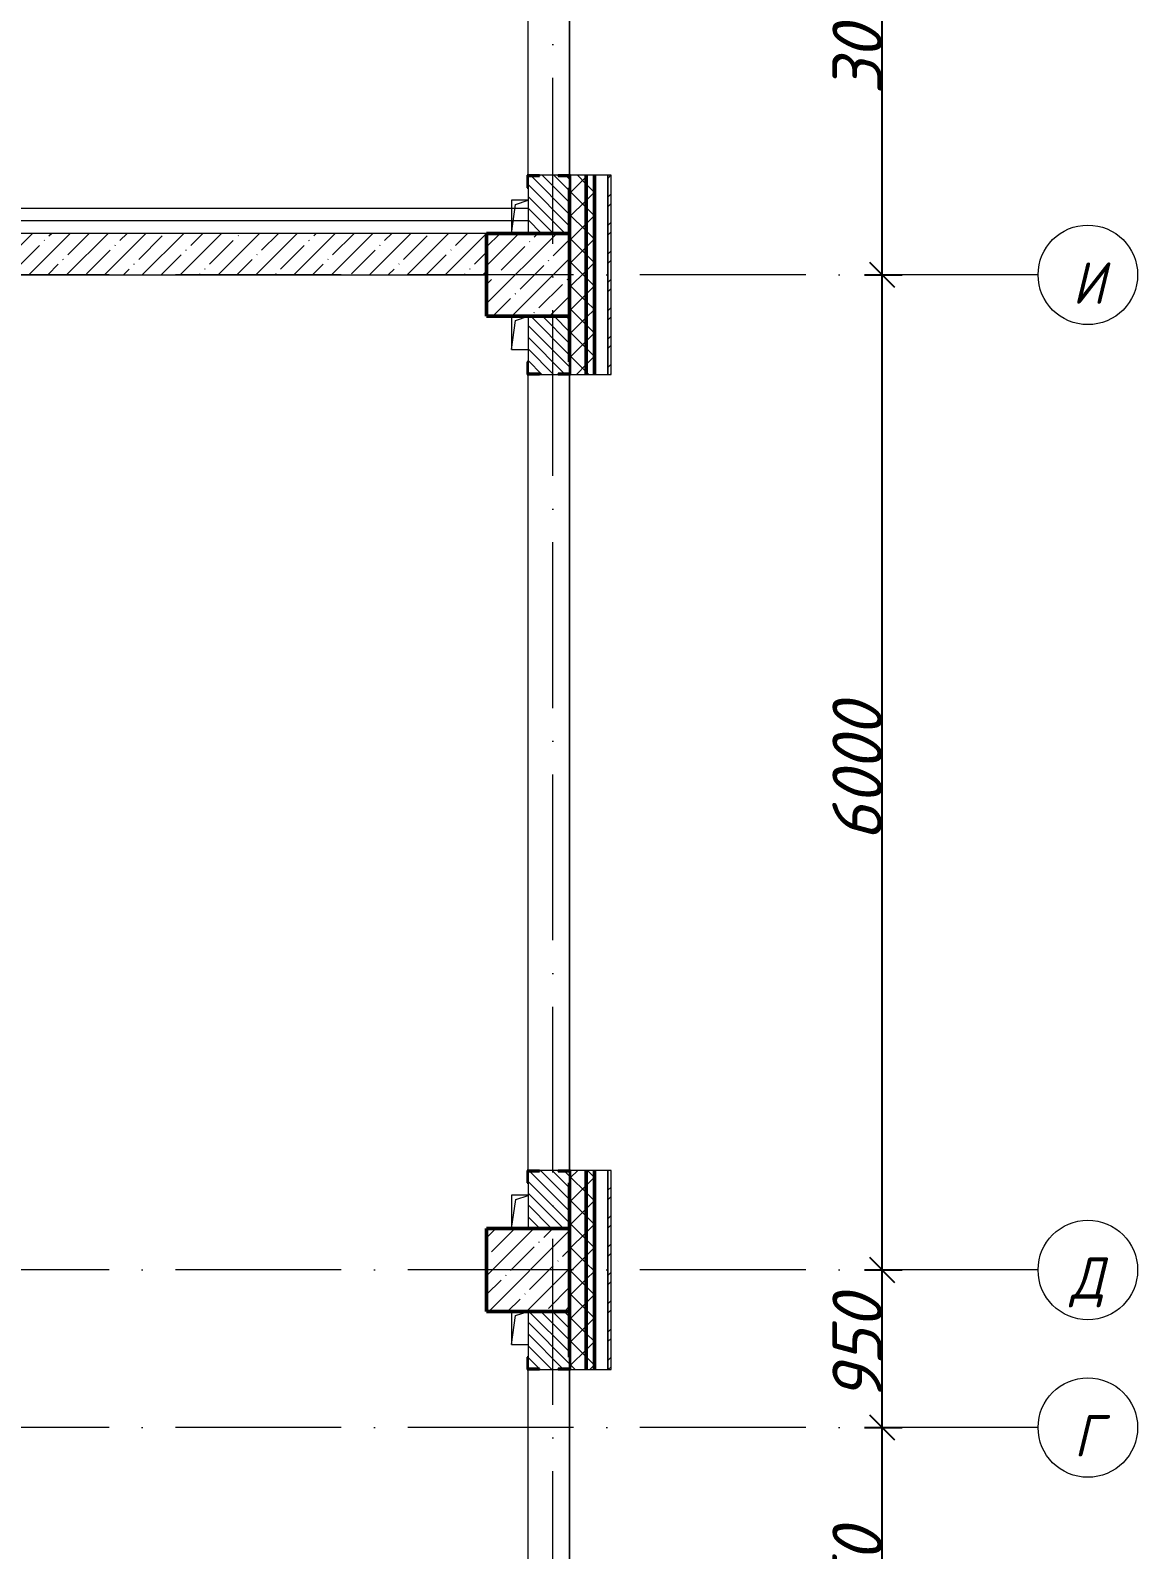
# Model space of a CAD drawing. Header units: millimetres. Extents: x -537608 to 253996, y -217170 to 186033.
# Drawn here: x -80685 to -74011, y 91829 to 100989 of the extents above; entities that cross this region are included whole.
import ezdxf

# ---------------------------------------------------------------- set-up
doc = ezdxf.new("R2010")
doc.units = ezdxf.units.MM
doc.linetypes.add('50_200_ШТРИХ_1Т_ш5_п1_п1_', pattern=[1400, 1000, -200, 0, -200])
for name, color, linetype, lineweight in [('A-____-____-DIMS', 7, 'Continuous', 9), ('A-DETL-____-OTLN-4', 7, 'Continuous', 18), ('A-GENM-____-MCUT', 7, 'Continuous', 25), ('A-GENM-____-OTLN', 7, 'Continuous', 9), ('A-GENM-____-OTLN-1', 7, 'Continuous', 25), ('A-WALL-____-MCUT-1', 7, 'Continuous', 9), ('A-WALL-____-MCUT-2', 7, 'Continuous', 50), ('A-WALL-____-MCUT-3', 7, 'Continuous', 9), ('A-WALL-____-OTLN', 7, 'Continuous', 9), ('A-WALL-____-PATT-1', 7, 'Continuous', 9), ('A-WALL-FNSH-MCUT-1', 7, 'Continuous', 9), ('S-COLS-____-MCUT', 7, 'Continuous', 50), ('S-COLS-____-OTLN', 7, 'Continuous', 9), ('S-GRID-____-IDEN', 7, 'Continuous', 9), ('S-GRID-____-OTLN-1', 7, '50_200_ШТРИХ_1Т_ш5_п1_п1_', 9)]:
    doc.layers.add(name, color=color, linetype=linetype, lineweight=lineweight)
doc.styles.add('ISOCPEUR_I', font='isocpeui.ttf', dxfattribs={"height": 300})
doc.dimstyles.new('ISO-2_5_0_9К_БОЛЬШОЙ_ОСИ', dxfattribs={"dimscale": 304.8, "dimtxt": 248.995294, "dimasz": 0.492126, "dimexe": 0.393701, "dimexo": 0, "dimgap": 0, "dimtad": 1, "dimdec": 0, "dimzin": 0, "dimdsep": 46, "dimtxsty": 'ISOCPEUR_I', "dimblk1": 'OBLIQUE', "dimblk2": 'OBLIQUE', "dimsah": 1, "dimcen": 0.09, "dimdle": 0.393701, "dimazin": 0, "dimtfac": 1, "dimtdec": 4, "dimtix": 1, "dimtmove": 0, "dimatfit": 3, "dimfxl": 1, "dimtvp": 1, "dimtolj": 1, "dimtzin": 0, "dimarcsym": 2})
pattern_1 = [(45, (-178684.97, 83184.24), (-70.71068, 70.71068), []), (135, (-178684.97, 83184.24), (-70.71068, -70.71068), [])]
pattern_2 = [(135, (-178684.97, 83184.237), (-35.35534, -35.35534), [])]

# ---------------------------------------------------------------- blocks, each defined once
blk = doc.blocks.new('BSC_Колонна _Прямоугольная - 500х500-V29-АР1_План отверстий 3 этажа в осях 1-64_А-ГГ')
at = {"layer": 'S-COLS-____-OTLN'}
h = blk.add_hatch(dxfattribs=at)
h.set_pattern_fill('FP_66', color=256, style=0, pattern_type=2)
h.set_pattern_definition([(45, (-101000, -16331.04), (-114.04925, 114.04925), []), (45, (-100885.95, -16331.04), (-114.04925, 114.04925), [201.613, -40.323, 3.353, -36.97])])
h.paths.add_polyline_path([(-250, -250), (250, -250), (250, 250), (-250, 250), (-250, -116.4)], flags=0)
at = {"layer": 'S-COLS-____-MCUT'}
for p, q in [((250, 250), (-250, 250)), ((-250, 250), (-250, -250)), ((250, -250), (250, 250)), ((-250, -250), (250, -250))]:
    blk.add_line(p, q, dxfattribs=at)
blk = doc.blocks.new('BSC_Колонна _Прямоугольная - 500х500-V80-АР1_План отверстий 3 этажа в осях 1-64_А-ГГ')
at = {"layer": 'S-COLS-____-OTLN'}
h = blk.add_hatch(dxfattribs=at)
h.set_pattern_fill('FP_117', color=256, style=0, pattern_type=2)
h.set_pattern_definition([(45, (-101000, -10331.04), (-114.04925, 114.04925), []), (45, (-100885.95, -10331.04), (-114.04925, 114.04925), [201.613, -40.323, 3.353, -36.97])])
h.paths.add_polyline_path([(-250, -250), (250, -250), (250, 250), (-250, 250), (-250, -136.7)], flags=0)
at = {"layer": 'S-COLS-____-MCUT'}
for p, q in [((250, 250), (-250, 250)), ((-250, 250), (-250, -250)), ((250, -250), (250, 250)), ((-250, -250), (250, -250))]:
    blk.add_line(p, q, dxfattribs=at)
blk = doc.blocks.new('Фахверк_СКБ_Уголок - 250_2700-27497298-АР1_План отверстий 3 этажа в осях 1-64_А-ГГ')
at = {"layer": 'A-GENM-____-MCUT'}
for p, q in [((200, 181), (125, 181)), ((125, 181), (125, 106)), ((125, 106), (131, 106)), ((131, 106), (131, 175)), ((131, 175), (200, 175)), ((200, 175), (200, 181)), ((131, -6), (125, -6)), ((125, -6), (125, -81)), ((125, -81), (200, -81)), ((131, -75), (131, -6)), ((200, -75), (131, -75)), ((200, -81), (200, -75))]:
    blk.add_line(p, q, dxfattribs=at)
blk = doc.blocks.new('AR_Отверстие прямоугольное _в плите_ - AR_Отверстие прямоугольное _в плите_-V178-АР1_План отверстий 3 этажа в осях 1-64_А-ГГ')
at = {"layer": 'A-GENM-____-OTLN'}
for p, q in [((-50, 100), (-50, -100)), ((-25, 75), (50, 100)), ((-50, -100), (-25, 75)), ((-50, -100), (50, -100))]:
    blk.add_line(p, q, dxfattribs=at)
blk = doc.blocks.new('AR_Отверстие прямоугольное _в плите_ - AR_Отверстие прямоугольное _в плите_-V179-АР1_План отверстий 3 этажа в осях 1-64_А-ГГ')
at = {"layer": 'A-GENM-____-OTLN'}
for p, q in [((50, 100), (-50, 100)), ((-50, 100), (-50, -100)), ((-25, 75), (50, 100)), ((-50, -100), (-25, 75))]:
    blk.add_line(p, q, dxfattribs=at)
blk = doc.blocks.new('AR_Отверстие прямоугольное _в плите_ - AR_Отверстие прямоугольное _в плите_-V182-АР1_План отверстий 3 этажа в осях 1-64_А-ГГ')
at = {"layer": 'A-GENM-____-OTLN'}
for p, q in [((49.2, 100), (-50, 100)), ((-50, 100), (-50, -100)), ((-25, 75), (49.2, 99.7)), ((-50, -100), (-25, 75)), ((-50, -100), (50, -100))]:
    blk.add_line(p, q, dxfattribs=at)
blk = doc.blocks.new('Ось сетки - Круг_Ø6_00__ISO-2_5_0_9K_-25732049-АР1_План отверстий 3 этажа в осях 1-64_А-ГГ')
at = {"layer": 'S-GRID-____-IDEN'}
blk.add_circle((0, 0), 3, dxfattribs=at)
blk = doc.blocks.new('_Oblique')
at = {"color": 0, "linetype": 'ByBlock', "lineweight": -2}
blk.add_line((-0.5, -0.5), (0.5, 0.5), dxfattribs=at)
blk = doc.blocks.new('*D1157')
at = {"layer": 'A-____-____-DIMS', "color": 0, "lineweight": -2, "transparency": 16777216}
for p, q in [((-75550.7, 90395.3), (-75550.7, 92685.3)), ((-75656.8, 92565.3), (-75430.7, 92565.3)), ((-75656.8, 90515.3), (-75430.7, 90515.3))]:
    blk.add_line(p, q, dxfattribs=at)
at = {"layer": 'Defpoints', "color": 0, "transparency": 16777216}
for p in [(-75656.8, 92565.3), (-75550.7, 92565.3), (-75656.8, 90515.3)]:
    blk.add_point(p, dxfattribs=at)
at = {"layer": 'A-____-____-DIMS', "color": 0, "lineweight": -2, "transparency": 16777216, "xscale": 150, "yscale": 150, "zscale": 150}
for p, rotation in [((-75550.7, 92565.3), 90), ((-75550.7, 90515.3), 270)]:
    blk.add_blockref('_Oblique', p, dxfattribs=dict(at, rotation=rotation))
at = {"layer": 'A-____-____-DIMS', "color": 0, "transparency": 16777216, "insert": (-75700.7, 91540.3), "char_height": 300, "width": 758.478, "attachment_point": 5, "rotation": 90, "style": 'ISOCPEUR_I'}
blk.add_mtext('\\A1;2050', dxfattribs=at)
blk = doc.blocks.new('*D1158')
at = {"layer": 'A-____-____-DIMS', "color": 0, "lineweight": -2, "transparency": 16777216}
for p, q in [((-75550.7, 92445.3), (-75550.7, 93635.3)), ((-75656.8, 93515.3), (-75430.7, 93515.3)), ((-75656.8, 92565.3), (-75430.7, 92565.3))]:
    blk.add_line(p, q, dxfattribs=at)
at = {"layer": 'Defpoints', "color": 0, "transparency": 16777216}
for p in [(-75656.8, 93515.3), (-75550.7, 93515.3), (-75656.8, 92565.3)]:
    blk.add_point(p, dxfattribs=at)
at = {"layer": 'A-____-____-DIMS', "color": 0, "lineweight": -2, "transparency": 16777216, "xscale": 150, "yscale": 150, "zscale": 150}
for p, rotation in [((-75550.7, 93515.3), 90), ((-75550.7, 92565.3), 270)]:
    blk.add_blockref('_Oblique', p, dxfattribs=dict(at, rotation=rotation))
at = {"layer": 'A-____-____-DIMS', "color": 0, "transparency": 16777216, "insert": (-75700.7, 93040.3), "char_height": 300, "width": 568.858, "attachment_point": 5, "rotation": 90, "style": 'ISOCPEUR_I'}
blk.add_mtext('\\A1;950', dxfattribs=at)
blk = doc.blocks.new('*D1159')
at = {"layer": 'A-____-____-DIMS', "color": 0, "lineweight": -2, "transparency": 16777216}
for p, q in [((-75550.7, 93395.3), (-75550.7, 99635.3)), ((-75656.8, 99515.3), (-75430.7, 99515.3)), ((-75656.8, 93515.3), (-75430.7, 93515.3))]:
    blk.add_line(p, q, dxfattribs=at)
at = {"layer": 'Defpoints', "color": 0, "transparency": 16777216}
for p in [(-75656.8, 99515.3), (-75550.7, 99515.3), (-75656.8, 93515.3)]:
    blk.add_point(p, dxfattribs=at)
at = {"layer": 'A-____-____-DIMS', "color": 0, "lineweight": -2, "transparency": 16777216, "xscale": 150, "yscale": 150, "zscale": 150}
for p, rotation in [((-75550.7, 99515.3), 90), ((-75550.7, 93515.3), 270)]:
    blk.add_blockref('_Oblique', p, dxfattribs=dict(at, rotation=rotation))
at = {"layer": 'A-____-____-DIMS', "color": 0, "transparency": 16777216, "insert": (-75700.7, 96515.3), "char_height": 300, "width": 758.478, "attachment_point": 5, "rotation": 90, "style": 'ISOCPEUR_I'}
blk.add_mtext('\\A1;6000', dxfattribs=at)
blk = doc.blocks.new('*D1160')
at = {"layer": 'A-____-____-DIMS', "color": 0, "lineweight": -2, "transparency": 16777216}
for p, q in [((-75550.7, 99395.3), (-75550.7, 102635.3)), ((-75656.8, 102515.3), (-75430.7, 102515.3)), ((-75656.8, 99515.3), (-75430.7, 99515.3))]:
    blk.add_line(p, q, dxfattribs=at)
at = {"layer": 'Defpoints', "color": 0, "transparency": 16777216}
for p in [(-75656.8, 102515.3), (-75550.7, 102515.3), (-75656.8, 99515.3)]:
    blk.add_point(p, dxfattribs=at)
at = {"layer": 'A-____-____-DIMS', "color": 0, "lineweight": -2, "transparency": 16777216, "xscale": 150, "yscale": 150, "zscale": 150}
for p, rotation in [((-75550.7, 102515.3), 90), ((-75550.7, 99515.3), 270)]:
    blk.add_blockref('_Oblique', p, dxfattribs=dict(at, rotation=rotation))
at = {"layer": 'A-____-____-DIMS', "color": 0, "transparency": 16777216, "insert": (-75700.7, 101015.3), "char_height": 300, "width": 758.478, "attachment_point": 5, "rotation": 90, "style": 'ISOCPEUR_I'}
blk.add_mtext('\\A1;3000', dxfattribs=at)

msp = doc.modelspace()

# ---------------------------------------------------------------- hatches: boundary and pattern name
at = {"layer": 'A-WALL-____-PATT-1'}
h = msp.add_hatch(dxfattribs=at)
h.set_pattern_fill('FP_1', color=256, style=0, pattern_type=2)
h.set_pattern_definition(pattern_1)
h.paths.add_polyline_path([(-77334.9702, 81165.2788), (-77334.9702, 82115.2788), (-77428.9702, 82115.2788), (-77428.9702, 82040.2788), (-77434.9702, 82040.2788), (-77434.9702, 81165.2788)], flags=0)
h.paths.add_polyline_path([(-77428.9702, 83915.2788), (-77334.9702, 83915.2788), (-77334.9702, 85115.2788), (-77428.9702, 85115.2788), (-77428.9702, 85040.2788), (-77434.9702, 85040.2788), (-77434.9702, 83990.2788), (-77428.9702, 83990.2788), (-77428.9702, 83918.2901)], flags=0)
h.paths.add_polyline_path([(-77334.9702, 86915.2788), (-77334.9702, 88115.2788), (-77428.9702, 88115.2788), (-77428.9702, 88040.2788), (-77434.9702, 88040.2788), (-77434.9702, 86990.2788), (-77428.9702, 86990.2788), (-77428.9702, 86915.2788)], flags=0)
h.paths.add_polyline_path([(-77334.9702, 89915.2788), (-77334.9702, 91115.2788), (-77428.9702, 91115.2788), (-77428.9702, 91040.2788), (-77434.9702, 91040.2788), (-77434.9702, 89990.2788), (-77428.9702, 89990.2788), (-77428.9702, 89915.2788)], flags=0)
h.paths.add_polyline_path([(-77428.9702, 92915.2788), (-77334.9702, 92915.2788), (-77334.9702, 94115.2788), (-77428.9702, 94115.2788), (-77428.9702, 94040.2788), (-77434.9702, 94040.2788), (-77434.9702, 92990.2788), (-77428.9702, 92990.2788), (-77428.9702, 92921.2788)], flags=0)
h.paths.add_polyline_path([(-77428.9702, 98915.2788), (-77334.9702, 98915.2788), (-77334.9702, 100115.2788), (-77428.9702, 100115.2788), (-77428.9702, 100040.2788), (-77434.9702, 100040.2788), (-77434.9702, 98990.2788), (-77428.9702, 98990.2788), (-77428.9702, 98921.2788)], flags=0)
h.paths.add_polyline_path([(-77428.9702, 101915.2788), (-77334.9702, 101915.2788), (-77334.9702, 103115.2788), (-77428.9702, 103115.2788), (-77428.9702, 103040.2788), (-77434.9702, 103040.2788), (-77434.9702, 101990.2788), (-77428.9702, 101990.2788), (-77428.9702, 101921.2788)], flags=0)
h.paths.add_polyline_path([(-77334.9702, 104915.2788), (-77334.9702, 106115.2788), (-77428.9702, 106115.2788), (-77428.9702, 106040.2788), (-77434.9702, 106040.2788), (-77434.9702, 104990.2788), (-77428.9702, 104990.2788), (-77428.9702, 104915.2788)], flags=0)
h.paths.add_polyline_path([(-77428.9702, 107915.2788), (-77334.9702, 107915.2788), (-77334.9702, 109115.2788), (-77428.9702, 109115.2788), (-77428.9702, 109040.2788), (-77434.9702, 109040.2788), (-77434.9702, 107990.2788), (-77428.9702, 107990.2788), (-77428.9702, 107921.2788)], flags=0)
h.paths.add_polyline_path([(-77334.9702, 110915.2788), (-77334.9702, 112115.2788), (-77428.9702, 112115.2788), (-77428.9702, 112040.2788), (-77434.9702, 112040.2788), (-77434.9702, 110990.2788), (-77428.9702, 110990.2788), (-77428.9702, 110915.2788)], flags=0)
h.paths.add_polyline_path([(-77334.9702, 116915.2788), (-77334.9702, 118115.2788), (-77428.9702, 118115.2788), (-77428.9702, 118040.2788), (-77434.9702, 118040.2788), (-77434.9702, 116990.2788), (-77428.9702, 116990.2788), (-77428.9702, 116915.2788)], flags=0)
h.paths.add_polyline_path([(-77428.9702, 119915.2788), (-77334.9702, 119915.2788), (-77334.9702, 121115.2788), (-77428.9702, 121115.2788), (-77428.9702, 121040.2788), (-77434.9702, 121040.2788), (-77434.9702, 119990.2788), (-77428.9702, 119990.2788), (-77428.9702, 119921.2788)], flags=0)
h.paths.add_polyline_path([(-77334.9702, 122915.2788), (-77334.9702, 124115.2788), (-77428.9702, 124115.2788), (-77428.9702, 124040.2788), (-77434.9702, 124040.2788), (-77434.9702, 122990.2788), (-77428.9702, 122990.2788), (-77428.9702, 122915.2788)], flags=0)
h.paths.add_polyline_path([(-77334.9702, 128915.2788), (-77334.9702, 129980.2788), (-77434.9702, 129980.2788), (-77434.9702, 128990.2788), (-77428.9702, 128990.2788), (-77428.9702, 128915.2788)], flags=0)
h = msp.add_hatch(dxfattribs=at)
h.set_pattern_fill('FP_1', color=256, style=0, pattern_type=2)
h.set_pattern_definition(pattern_1)
h.paths.add_polyline_path([(-77334.9702, 81115.2788), (-77284.9702, 81115.2788), (-77284.9702, 82115.2788), (-77334.9702, 82115.2788), (-77334.9702, 81165.2788)], flags=0)
h.paths.add_polyline_path([(-77334.9702, 83915.2788), (-77284.9702, 83915.2788), (-77284.9702, 85115.2788), (-77334.9702, 85115.2788), (-77334.9702, 83918.2901)], flags=0)
h.paths.add_polyline_path([(-77284.9702, 86915.2788), (-77284.9702, 88115.2788), (-77334.9702, 88115.2788), (-77334.9702, 86915.2788)], flags=0)
h.paths.add_polyline_path([(-77284.9702, 89915.2788), (-77284.9702, 91115.2788), (-77334.9702, 91115.2788), (-77334.9702, 89915.2788)], flags=0)
h.paths.add_polyline_path([(-77334.9702, 92915.2788), (-77284.9702, 92915.2788), (-77284.9702, 94115.2788), (-77334.9702, 94115.2788), (-77334.9702, 93378.6243)], flags=0)
h.paths.add_polyline_path([(-77334.9702, 98915.2788), (-77284.9702, 98915.2788), (-77284.9702, 100115.2788), (-77334.9702, 100115.2788), (-77334.9702, 99398.8369)], flags=0)
h.paths.add_polyline_path([(-77284.9702, 101915.2788), (-77284.9702, 103115.2788), (-77334.9702, 103115.2788), (-77334.9702, 101915.2788)], flags=0)
h.paths.add_polyline_path([(-77284.9702, 104915.2788), (-77284.9702, 106115.2788), (-77334.9702, 106115.2788), (-77334.9702, 104915.2788)], flags=0)
h.paths.add_polyline_path([(-77334.9702, 107915.2788), (-77284.9702, 107915.2788), (-77284.9702, 109115.2788), (-77334.9702, 109115.2788), (-77334.9702, 107999.1407)], flags=0)
h.paths.add_polyline_path([(-77334.9702, 110915.2788), (-77284.9702, 110915.2788), (-77284.9702, 112115.2788), (-77334.9702, 112115.2788), (-77334.9702, 111439.2622)], flags=0)
h.paths.add_polyline_path([(-77334.9702, 116915.2788), (-77284.9702, 116915.2788), (-77284.9702, 118115.2788), (-77334.9702, 118115.2788), (-77334.9702, 117459.4748)], flags=0)
h.paths.add_polyline_path([(-77284.9702, 119915.2788), (-77284.9702, 121115.2788), (-77334.9702, 121115.2788), (-77334.9702, 119915.2788)], flags=0)
h.paths.add_polyline_path([(-77334.9702, 122915.2788), (-77284.9702, 122915.2788), (-77284.9702, 124115.2788), (-77334.9702, 124115.2788), (-77334.9702, 123479.6874)], flags=0)
h.paths.add_polyline_path([(-77334.9702, 128915.2788), (-77284.9702, 128915.2788), (-77284.9702, 129980.2788), (-77334.9702, 129980.2788), (-77334.9702, 129499.9001)], flags=0)
h = msp.add_hatch(dxfattribs=at)
h.set_pattern_fill('FP_3', color=256, style=0, pattern_type=2)
h.set_pattern_definition([(45, (-178684.97, 83184.24), (-85.53659, 85.53659), []), (45, (-178627.95, 83184.24), (-85.53659, 85.53659), [])])
h.paths.add_polyline_path([(-77204.9702, 81015.2788), (-77184.9702, 81015.2788), (-77184.9702, 82115.2788), (-77204.9702, 82115.2788), (-77204.9702, 81035.2788)], flags=0)
h.paths.add_polyline_path([(-77184.9702, 83915.2788), (-77184.9702, 85115.2788), (-77204.9702, 85115.2788), (-77204.9702, 83915.2788)], flags=0)
h.paths.add_polyline_path([(-77204.9702, 86915.2788), (-77184.9702, 86915.2788), (-77184.9702, 88115.2788), (-77204.9702, 88115.2788), (-77204.9702, 87358.4116)], flags=0)
h.paths.add_polyline_path([(-77204.9702, 89915.2788), (-77184.9702, 89915.2788), (-77184.9702, 91115.2788), (-77204.9702, 91115.2788), (-77204.9702, 89938.5028)], flags=0)
h.paths.add_polyline_path([(-77184.9702, 92915.2788), (-77184.9702, 94115.2788), (-77204.9702, 94115.2788), (-77204.9702, 92915.2788)], flags=0)
h.paths.add_polyline_path([(-77184.9702, 98915.2788), (-77184.9702, 100115.2788), (-77204.9702, 100115.2788), (-77204.9702, 98915.2788)], flags=0)
h.paths.add_polyline_path([(-77184.9702, 101915.2788), (-77184.9702, 103115.2788), (-77204.9702, 103115.2788), (-77204.9702, 101915.2788)], flags=0)
h.paths.add_polyline_path([(-77184.9702, 104915.2788), (-77184.9702, 106115.2788), (-77204.9702, 106115.2788), (-77204.9702, 104915.2788)], flags=0)
h.paths.add_polyline_path([(-77204.9702, 107915.2788), (-77184.9702, 107915.2788), (-77184.9702, 109115.2788), (-77204.9702, 109115.2788), (-77204.9702, 107999.1407)], flags=0)
h.paths.add_polyline_path([(-77184.9702, 110915.2788), (-77184.9702, 112115.2788), (-77204.9702, 112115.2788), (-77204.9702, 110915.2788)], flags=0)
h.paths.add_polyline_path([(-77184.9702, 116915.2788), (-77184.9702, 118115.2788), (-77204.9702, 118115.2788), (-77204.9702, 116915.2788)], flags=0)
h.paths.add_polyline_path([(-77204.9702, 119915.2788), (-77184.9702, 119915.2788), (-77184.9702, 121115.2788), (-77204.9702, 121115.2788), (-77204.9702, 120039.5659)], flags=0)
h.paths.add_polyline_path([(-77184.9702, 122915.2788), (-77184.9702, 124115.2788), (-77204.9702, 124115.2788), (-77204.9702, 122915.2788)], flags=0)
h.paths.add_polyline_path([(-77184.9702, 128915.2788), (-77184.9702, 129980.2788), (-77204.9702, 129980.2788), (-77204.9702, 128915.2788)], flags=0)
h = msp.add_hatch(dxfattribs=at)
h.set_pattern_fill('FP_6', color=256, style=0, pattern_type=2)
h.set_pattern_definition(pattern_2)
h.paths.add_polyline_path([(-77503.9702, 99765.2788), (-77434.9702, 99765.2788), (-77434.9702, 100109.2788), (-77503.9702, 100109.2788), (-77503.9702, 100115.2788), (-77615.9702, 100115.2788), (-77615.9702, 100109.2788), (-77684.9702, 100109.2788), (-77684.9702, 99765.2788)], flags=0)
h.paths.add_polyline_path([(-77503.9702, 101915.2788), (-77503.9702, 101921.2788), (-77434.9702, 101921.2788), (-77434.9702, 102265.2788), (-77684.9702, 102265.2788), (-77684.9702, 101921.2788), (-77615.9702, 101921.2788), (-77615.9702, 101915.2788)], flags=0)
h = msp.add_hatch(dxfattribs=at)
h.set_pattern_fill('FP_38', color=256, style=0, pattern_type=2)
h.set_pattern_definition([(45, (-178684.97, 83184.24), (-114.04925, 114.04925), []), (45, (-178570.92, 83184.24), (-114.04925, 114.04925), [201.612, -40.322, 3.353, -36.97])])
h.paths.add_polyline_path([(-77934.9702, 99515.2788), (-77934.9702, 99765.2788), (-84934.9702, 99765.2788), (-84934.9702, 99515.2788), (-77953.1827, 99515.2788)], flags=0)
h = msp.add_hatch(dxfattribs=at)
h.set_pattern_fill('FP_6', color=256, style=0, pattern_type=2)
h.set_pattern_definition(pattern_2)
h.paths.add_polyline_path([(-77434.9702, 93765.2788), (-77434.9702, 94109.2788), (-77503.9702, 94109.2788), (-77503.9702, 94115.2788), (-77615.9702, 94115.2788), (-77615.9702, 94109.2788), (-77684.9702, 94109.2788), (-77684.9702, 93765.2788), (-77503.9702, 93765.2788)], flags=0)
h.paths.add_polyline_path([(-77503.9702, 98915.2788), (-77503.9702, 98921.2788), (-77434.9702, 98921.2788), (-77434.9702, 99265.2788), (-77684.9702, 99265.2788), (-77684.9702, 98921.2788), (-77615.9702, 98921.2788), (-77615.9702, 98915.2788)], flags=0)
h = msp.add_hatch(dxfattribs=at)
h.set_pattern_fill('FP_6', color=256, style=0, pattern_type=2)
h.set_pattern_definition(pattern_2)
h.paths.add_polyline_path([(-77684.9702, 90765.2788), (-77434.9702, 90765.2788), (-77434.9702, 91109.2788), (-77503.9702, 91109.2788), (-77503.9702, 91115.2788), (-77615.9702, 91115.2788), (-77615.9702, 91109.2788), (-77684.9702, 91109.2788), (-77684.9702, 90798.5331)], flags=0)
h.paths.add_polyline_path([(-77503.9702, 92915.2788), (-77503.9702, 92921.2788), (-77434.9702, 92921.2788), (-77434.9702, 93265.2788), (-77684.9702, 93265.2788), (-77684.9702, 92921.2788), (-77615.9702, 92921.2788), (-77615.9702, 92915.2788)], flags=0)

# ---------------------------------------------------------------- linework, layer by layer
at = {"layer": 'A-DETL-____-OTLN-4'}
for p, q in [((-77684.9702, 99915.2788), (-85234.9702, 99915.2788)), ((-77684.9702, 99840.2788), (-85234.9702, 99840.2788))]:
    msp.add_line(p, q, dxfattribs=at)
at = {"layer": 'A-WALL-____-MCUT-1'}
for p, q in [((-77934.9702, 99765.2788), (-84934.9702, 99765.2788)), ((-84934.9702, 99515.2788), (-77934.9702, 99515.2788))]:
    msp.add_line(p, q, dxfattribs=at)
at = {"layer": 'A-WALL-____-MCUT-2'}
for p, q in [((-77434.9702, 100040.2788), (-77434.9702, 99765.2788)), ((-77334.9702, 98915.2788), (-77334.9702, 100115.2788)), ((-77284.9702, 98915.2788), (-77284.9702, 100115.2788)), ((-77434.9702, 99265.2788), (-77434.9702, 98990.2788)), ((-77334.9702, 92915.2788), (-77334.9702, 94115.2788)), ((-77284.9702, 92915.2788), (-77284.9702, 94115.2788)), ((-77434.9702, 93765.2788), (-77434.9702, 94040.2788)), ((-77434.9702, 93265.2788), (-77434.9702, 92990.2788))]:
    msp.add_line(p, q, dxfattribs=at)
at = {"layer": 'A-WALL-____-MCUT-3'}
for p, q in [((-77684.9702, 100040.2788), (-77684.9702, 99765.2788)), ((-77503.9702, 100115.2788), (-77615.9702, 100115.2788)), ((-77204.9702, 100115.2788), (-77428.9702, 100115.2788)), ((-77204.9702, 98915.2788), (-77204.9702, 100115.2788)), ((-77684.9702, 99265.2788), (-77684.9702, 98990.2788)), ((-77615.9702, 98915.2788), (-77503.9702, 98915.2788)), ((-77428.9702, 98915.2788), (-77204.9702, 98915.2788)), ((-77503.9702, 94115.2788), (-77615.9702, 94115.2788)), ((-77204.9702, 94115.2788), (-77428.9702, 94115.2788)), ((-77204.9702, 92915.2788), (-77204.9702, 94115.2788)), ((-77684.9702, 94040.2788), (-77684.9702, 93765.2788)), ((-77684.9702, 93265.2788), (-77684.9702, 92990.2788)), ((-77615.9702, 92915.2788), (-77503.9702, 92915.2788)), ((-77428.9702, 92915.2788), (-77204.9702, 92915.2788))]:
    msp.add_line(p, q, dxfattribs=at)
at = {"layer": 'A-WALL-____-OTLN'}
for p, q in [((-77684.9702, 100115.2788), (-77684.9702, 101915.2788)), ((-77434.9702, 100115.2788), (-77434.9702, 101915.2788)), ((-77434.9702, 101915.2788), (-77434.9702, 100115.2788)), ((-77684.9702, 94115.2788), (-77684.9702, 98915.2788)), ((-77434.9702, 94115.2788), (-77434.9702, 98915.2788)), ((-77434.9702, 98915.2788), (-77434.9702, 94115.2788)), ((-77684.9702, 91115.2788), (-77684.9702, 92915.2788)), ((-77434.9702, 91115.2788), (-77434.9702, 92915.2788)), ((-77434.9702, 92915.2788), (-77434.9702, 91115.2788))]:
    msp.add_line(p, q, dxfattribs=at)
at = {"layer": 'A-WALL-FNSH-MCUT-1'}
for p, q in [((-77184.9702, 100115.2788), (-77204.9702, 100115.2788)), ((-77204.9702, 100115.2788), (-77204.9702, 98915.2788)), ((-77184.9702, 98915.2788), (-77184.9702, 100115.2788)), ((-77204.9702, 98915.2788), (-77184.9702, 98915.2788)), ((-77184.9702, 94115.2788), (-77204.9702, 94115.2788)), ((-77204.9702, 94115.2788), (-77204.9702, 92915.2788)), ((-77184.9702, 92915.2788), (-77184.9702, 94115.2788)), ((-77204.9702, 92915.2788), (-77184.9702, 92915.2788))]:
    msp.add_line(p, q, dxfattribs=at)
at = {"layer": 'S-GRID-____-OTLN-1'}
for p, q in [((-77534.9702, 78701.6305), (-77534.9702, 133065.1964)), ((-74610.5636, 99515.2788), (-111358.1997, 99515.2788)), ((-74610.5636, 93515.2788), (-85663.7058, 93515.2788)), ((-74610.5636, 92565.2788), (-183114.8259, 92565.2788))]:
    msp.add_line(p, q, dxfattribs=at)

# ---------------------------------------------------------------- block references
at = {"layer": 'A-GENM-____-OTLN'}
for name, p in [('AR_Отверстие прямоугольное _в плите_ - AR_Отверстие прямоугольное _в плите_-V179-АР1_План отверстий 3 этажа в осях 1-64_А-ГГ', (-77734.9702, 99865.2788)), ('AR_Отверстие прямоугольное _в плите_ - AR_Отверстие прямоугольное _в плите_-V178-АР1_План отверстий 3 этажа в осях 1-64_А-ГГ', (-77734.9702, 99165.2788)), ('AR_Отверстие прямоугольное _в плите_ - AR_Отверстие прямоугольное _в плите_-V178-АР1_План отверстий 3 этажа в осях 1-64_А-ГГ', (-77734.9702, 93165.2788))]:
    msp.add_blockref(name, p, dxfattribs=at)
at = {"layer": 'A-GENM-____-OTLN', "rotation": 359.7830200212787}
msp.add_blockref('AR_Отверстие прямоугольное _в плите_ - AR_Отверстие прямоугольное _в плите_-V182-АР1_План отверстий 3 этажа в осях 1-64_А-ГГ', (-77734.5911, 93865.4674), dxfattribs=at)
at = {"layer": 'A-GENM-____-OTLN-1'}
for p, rotation in [((-77609.9702, 100240.2788), 269.9999999999999), ((-77509.9702, 98790.2788), 89.9999999999999), ((-77609.9702, 94240.2788), 269.9999999999999), ((-77509.9702, 92790.2788), 89.9999999999999)]:
    msp.add_blockref('Фахверк_СКБ_Уголок - 250_2700-27497298-АР1_План отверстий 3 этажа в осях 1-64_А-ГГ', p, dxfattribs=dict(at, rotation=rotation))
at = {"layer": 'S-COLS-____-OTLN'}
for name, p in [('BSC_Колонна _Прямоугольная - 500х500-V29-АР1_План отверстий 3 этажа в осях 1-64_А-ГГ', (-77684.9702, 99515.2788)), ('BSC_Колонна _Прямоугольная - 500х500-V80-АР1_План отверстий 3 этажа в осях 1-64_А-ГГ', (-77684.9702, 93515.2788))]:
    msp.add_blockref(name, p, dxfattribs=at)
at = {"layer": 'S-GRID-____-IDEN', "xscale": 99.99999999999993, "yscale": 99.99999999999993, "zscale": 99.99999999999993, "rotation": 89.99999999999982}
for p in [(-74310.5636, 99515.2788), (-74310.5636, 93515.2788), (-74310.5636, 92565.2788)]:
    msp.add_blockref('Ось сетки - Круг_Ø6_00__ISO-2_5_0_9K_-25732049-АР1_План отверстий 3 этажа в осях 1-64_А-ГГ', p, dxfattribs=at)

# ---------------------------------------------------------------- texts
at = {"layer": 'S-GRID-____-IDEN', "char_height": 250, "attachment_point": 1, "style": 'ISOCPEUR_I'}
for s, insert, width in [('\\fISOCPEUR|b0|i1|c204|p34|;\\W.9;И', (-74403.3841, 99591.3547), 223.670812), ('\\fISOCPEUR|b0|i1|c204|p34|;\\W.9;Д', (-74415.0841, 93591.3547), 252.531562), ('\\fISOCPEUR|b0|i1|c204|p34|;\\W.9;Г', (-74394.3841, 92641.3547), 202.02525)]:
    msp.add_mtext(s, dxfattribs=dict(at, insert=insert, width=width))

# ---------------------------------------------------------------- dimensions: what is measured, and where the dimension line sits
at = {"layer": 'A-____-____-DIMS'}
for base, p1, p2, override, picture, middle in [((-75550.7287, 102515.2788), (-75656.7947, 99515.2788), (-75656.7947, 102515.2788), {"dimpost": '<>', "dimfxl": 3000}, '*D1160', (-75700.7287, 101015.2788)), ((-75550.7287, 99515.2788), (-75656.7947, 93515.2788), (-75656.7947, 99515.2788), {"dimpost": '<>', "dimfxl": 6000}, '*D1159', (-75700.7287, 96515.2788)), ((-75550.7287, 93515.2788), (-75656.7947, 92565.2788), (-75656.7947, 93515.2788), {"dimpost": '<>', "dimfxl": 950}, '*D1158', (-75700.7287, 93040.2788)), ((-75550.7287, 92565.2788), (-75656.7947, 90515.2788), (-75656.7947, 92565.2788), {"dimpost": '<>', "dimfxl": 2050}, '*D1157', (-75700.7287, 91540.2788))]:
    dim = msp.add_linear_dim(base=base, p1=p1, p2=p2, angle=90, dimstyle='ISO-2_5_0_9К_БОЛЬШОЙ_ОСИ', override=override, dxfattribs=at)
    dim.commit()
    dim.dimension.update_dxf_attribs({"geometry": picture, "text_midpoint": middle})

doc.saveas('drawing.dxf')
